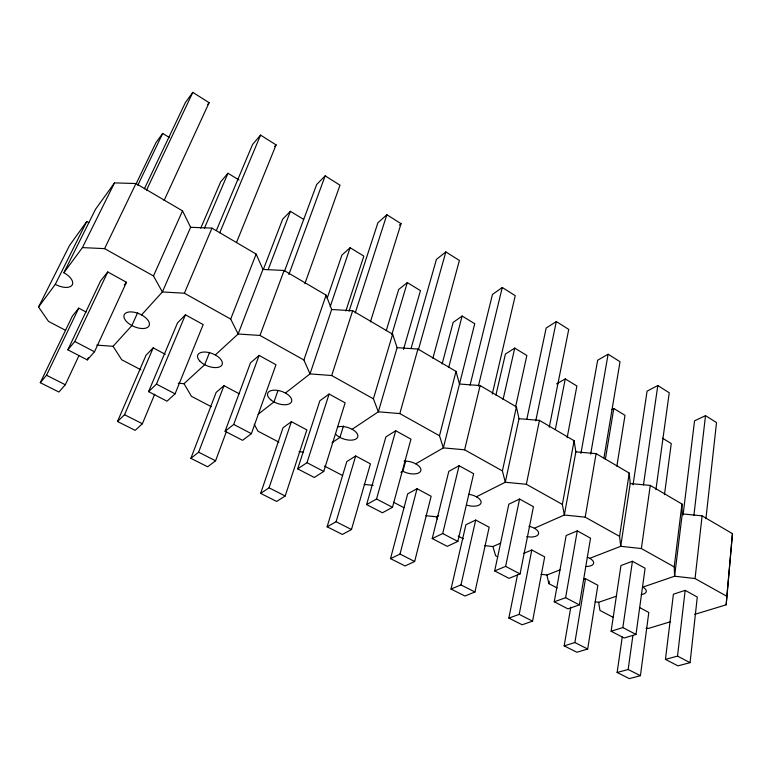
<?xml version="1.0" encoding="UTF-8"?>
<svg xmlns="http://www.w3.org/2000/svg" width="771" height="771" viewBox="0 0 771 771"><rect width="100%" height="100%" fill="white"/><g stroke="black" fill="none" stroke-linecap="round" stroke-linejoin="round"><path stroke-width="1.16" d="M694.71 614.371L726.166 604.821L732.45 533.667L702.102 515.857L682.248 513.862L681.959 504.032L650.271 485.431L630.215 483.533L629.232 473.086L596.108 453.637L575.86 451.845L574.106 440.723L539.449 420.378L519.008 418.701L516.425 406.866L480.131 385.558L459.487 384.016L455.998 371.391L417.94 349.051L397.113 347.654L392.622 334.19L352.675 310.742L331.675 309.499L326.094 295.129L284.104 270.486L262.93 269.426L256.145 254.073L211.967 228.139L190.63 227.281L182.525 210.859L135.975 183.537L114.484 182.891L95.517 209.298L63.868 272.732A14.225 7.132 25.6 0 1 71.992 285.26A14.225 7.132 25.6 0 1 55.281 284.364L38.55 307.012L48.515 321.391L65.583 330.345M732.45 533.667L726.166 604.821M690.064 662.665L697.292 597.043L685.168 590.355L673.401 594.219L665.45 659.388L677.931 665.855L690.064 662.665L677.516 656.111L665.45 659.388M705.918 518.758L716.519 422.575L705.523 415.636L694.555 420.831L683.058 515.067M726.465 596.089L695.057 578.549L702.102 515.857M677.516 656.111L685.168 590.355M693.89 515.51L705.523 415.636M641.212 594.586A11.151 4.799 9.7 0 0 642.792 587.136L674.606 576.207L674.211 566.897L681.959 504.032M682.248 513.862L674.606 576.207L695.057 578.549M622.255 636.942L617.128 672.485L629.319 678.615L640.412 675.695L648.816 612.473L639.93 607.731M664.467 494.664L671.262 443.537L662.443 438.169M635.988 634.437L645.096 568.256L632.422 561.278L620.954 565.529L611.114 631.237L624.173 638.002L635.988 634.437L622.852 627.575L611.114 631.237M655.919 489.624L669.247 392.767L657.798 385.548L647.081 391.148L633.039 484.853M617.128 672.485L628.163 669.498L632.895 635.477M674.211 566.897L641.376 548.557L650.271 485.431M622.852 627.575L632.422 561.278M643.457 484.882L657.798 385.548M630.215 483.533L620.713 546.302L589.767 558.339M641.376 548.557L620.713 546.302L619.566 536.365L629.232 473.086M570.791 607.182L564.17 645.876L576.881 652.266L587.675 649.018L597.853 585.266L585.497 578.674L583.396 579.445M616.867 466.166L624.992 415.328L613.793 408.505L611.817 409.536M579.378 604.888L590.528 538.177L577.277 530.862L566.155 535.546L554.253 601.785L567.928 608.868L579.378 604.888L565.615 597.708L554.253 601.785M603.963 457.858L620.029 361.734L608.107 354.217L597.66 360.24L580.92 453.406M564.17 645.876L574.877 642.542L585.497 578.674M605.331 459.4L613.793 408.505M619.566 536.365L585.199 517.168L596.108 453.637M565.615 597.708L577.277 530.862M590.663 454.148L608.107 354.217M575.86 451.845L564.333 515.009L534.361 528.251M585.199 517.168L564.333 515.009L562.358 504.407L574.106 440.723M557.202 588.013L548.875 583.647L549.309 581.286M517.447 575.156L508.85 618.091L522.14 624.77L532.578 621.137L544.683 556.884L531.788 549.993L523.663 553.414M567.148 437.716L576.891 386.001L565.249 378.908L556.595 383.891M508.85 618.091L519.201 614.371L531.788 549.993M555.351 429.505L565.249 378.908M520.059 573.923L533.445 506.692L519.567 499.049L508.831 504.186L494.693 570.925L509.014 578.346L520.059 573.923L505.631 566.386L494.693 570.925M549.251 427.279L568.738 329.4L556.305 321.565L546.167 328.041L526.795 419.443M562.358 504.407L526.352 484.284L539.449 420.378M505.631 566.386L519.567 499.049M535.749 420.87L556.305 321.565M519.008 418.701L505.275 482.241L476.411 496.775M474.965 591.993L489.171 527.239L475.697 520.049L465.906 524.733L451.025 589.044L464.923 596.022L474.965 591.993L460.971 584.919L451.025 589.044M515.577 406.895L526.853 355.489L514.739 348.106L505.419 354.053L495.907 395.128M526.352 484.284L505.275 482.241L502.403 470.908L516.425 406.866M460.971 584.919L475.697 520.049M503.058 399.551L514.739 348.106M457.829 541.435L473.654 473.722L459.111 465.703L448.809 471.351L432.223 538.572L447.247 546.35L457.829 541.435L442.689 533.532L432.223 538.572M492.255 394.068L515.24 295.669L502.268 287.496L492.467 294.455L470.059 385.249M442.689 533.532L459.111 465.703M478.386 386.126L502.268 287.496M502.403 470.908L464.624 449.801L480.131 385.558M414.663 561.49L431.143 496.264L417.053 488.737L407.686 493.864L390.512 558.638L405.064 565.953L414.663 561.49L400.004 554.079L390.512 558.638M464.624 449.801L443.344 447.874L439.499 435.75L455.998 371.391M400.004 554.079L417.053 488.737M448.789 367.131L462.128 316.033L474.753 323.724L443.344 447.874L415.733 463.824M442.13 363.941L453.146 322.423L462.128 316.033M392.478 507.318L410.953 439.152L395.696 430.738L385.895 436.926L366.63 504.591L382.416 512.773L392.478 507.318L376.556 499.01L366.63 504.591M432.868 358.313L459.391 260.463L445.84 251.915L436.425 259.413L411.097 348.376M400.862 472.411L402.876 471.245L405.671 460.952M439.499 435.75L399.821 413.584L417.94 349.051M376.556 499.01L395.696 430.738M418.393 349.822L445.84 251.915M351.48 529.523L370.437 463.853L355.691 455.969L346.786 461.588L327.126 526.795L342.372 534.457L351.48 529.523L336.108 521.745L327.126 526.795M403.493 349.388L420.465 290.628L407.3 282.6L398.684 289.462L386.252 330.692M397.113 347.654L378.339 411.81L352.135 429.283M336.108 521.745L355.691 455.969M391.851 334.489L407.3 282.6M399.821 413.584L378.339 411.81L373.405 398.829L392.622 334.19M343.5 425.91L339.953 437.417L332.002 442.718M323.753 471.447L345.138 402.857L329.111 394.02L319.859 400.804L297.673 468.874L314.279 477.471L323.753 471.447L306.993 462.696L297.673 468.874M370.408 321.883L401.045 223.667L386.869 214.733L377.886 222.8L349.032 311.301M306.993 462.696L329.111 394.02M355.219 312.978L386.869 214.733M285.405 393.046L310.019 373.896L331.694 375.525L352.675 310.742M285.193 495.994L306.858 429.9L291.399 421.65L283.024 427.789L260.656 493.401L276.644 501.439L285.193 495.994L269.06 487.831L260.656 493.401M345.851 310.983L363.845 256.097L350.111 247.722L341.9 255.095L327.174 298.281M331.675 309.499L310.019 373.896L303.899 359.99L259.972 335.452L238.133 333.997L215.292 354.968M269.06 487.831L291.399 421.65M330.229 306.617L350.111 247.722M303.899 359.99L326.094 295.129M277.945 390.598L273.965 401.942L258.131 414.258M251.385 433.668L275.97 364.722L259.114 355.421L250.488 362.852L225.093 431.278L242.576 440.337L251.385 433.668L233.719 424.445L225.093 431.278M304.882 283.67L340.001 185.185L325.179 175.836L316.659 184.52L284.528 271.113M233.719 424.445L259.114 355.421M288.884 274.495L325.179 175.836M239.183 393.769L223.976 385.654L216.188 392.352L190.861 458.34L207.659 466.783L215.581 460.779L226.433 431.49M259.972 335.452L284.104 270.486M190.861 458.34L198.629 452.201L223.976 385.654M268.144 269.705L290.388 211.312L303.707 219.436M262.93 269.426L238.133 333.997L230.693 319.088L184.385 293.221L162.373 291.958L141.546 314.915M263.364 269.436L282.629 219.234L290.388 211.312M230.693 319.088L256.145 254.073M209.567 352.405L204.701 364.693L184.009 383.688L178.236 383.226M175.075 393.836L203.178 324.581L185.425 314.79L177.503 322.924L148.591 391.649L167.028 401.199L175.075 393.836L156.446 384.112L148.591 391.649M236.456 242.586L276.095 144.9L260.559 135.098L252.58 144.447L216.391 230.471M156.446 384.112L185.425 314.79M219.725 232.775L260.559 135.098M165.216 354.275L153.188 347.856L146.047 355.18L117.5 421.486L135.166 430.363L142.384 423.751L154.711 394.183M184.385 293.221L211.967 228.139M117.5 421.486L124.545 414.721L153.188 347.856M204.382 228.341L227.985 173.263L238.981 179.971M200.73 228.197L220.718 181.763L227.985 173.263M190.63 227.281L162.373 291.958L153.487 275.96L104.586 248.638L82.43 247.597L63.868 272.732M153.487 275.96L182.525 210.859M137.681 312.573L131.899 325.555L113.077 346.295L96.809 345.129M94.505 351.778L126.473 282.282L107.757 271.961L100.616 280.866L67.838 349.812L87.316 359.903L94.505 351.778L74.816 341.495L67.838 349.812M164.078 200.556L209.114 102.668L192.817 92.385L185.435 102.456L144.331 188.905M87.316 359.903L88.308 357.754M86.15 312.062L78.767 308.121L72.358 316.12L40.285 382.695L58.885 392.034L65.323 384.758L78.979 355.556M74.816 341.495L107.757 271.961M146.471 190.235L192.817 92.385M40.285 382.695L46.52 375.246L78.767 308.121M137.787 185.291L162.691 133.45L169.553 137.633M104.586 248.638L135.975 183.537M136.139 183.768L155.983 142.587L162.691 133.45M82.43 247.597L114.484 182.891M55.281 284.364L86.728 221.537A13.705 7.479 27 0 0 88.838 222.607M38.55 307.012L69.563 245.419L86.728 221.537M207.746 104.461L209.114 102.668M124.276 284.904L126.473 282.282M274.621 146.567L276.095 144.9M399.388 225.113L401.045 223.667M425.852 515.693L436.579 516.83L438.689 515.77M484.66 545.617L492.929 546.543L500.62 543.15M541.059 574.308L546.909 575.002L560.016 569.904M595.183 601.852L598.662 602.286L616.665 596.099M670.558 621.715L648.334 628.461L646.031 628.172M299.013 451.71L303.572 452.143M364.134 484.429L373.174 485.335M46.52 375.246L65.323 384.758M124.545 414.721L142.384 423.751M198.629 452.201L215.581 460.779M519.201 614.371L532.578 621.137M574.877 642.542L587.675 649.018M628.163 669.498L640.412 675.695M140.91 369.82L121.712 359.758L113.077 346.295M211.244 406.683L191.43 396.304L184.009 383.688M278.9 442.149L257.909 431.143L254.237 424.252M324.562 466.079L342.575 475.524M393.518 502.22L403.956 507.694M458.109 536.076L463.41 538.852M497.719 556.835L495.618 555.737L492.929 546.543M613.388 617.465L599.954 610.42L598.662 602.286M331.694 375.525L373.405 398.829M436.579 516.83L437.35 519.008M546.909 575.002L548.875 583.647M337.679 426.97A12.278 6.11 16.9 0 1 355.171 431.355A12.278 6.11 16.9 0 1 352.742 440.029A12.278 6.11 16.9 0 1 335.674 434.14M587.309 557.231A11.314 5.04 10.7 0 1 593.651 563.081A11.314 5.04 10.7 0 1 586.211 566.512M528.945 526.246A11.498 5.301 11.9 0 1 538.582 533.705A11.498 5.301 11.9 0 1 526.689 536.597M468.807 494.317A11.719 5.57 13.4 0 1 481.065 502.788A11.719 5.57 13.4 0 1 466.513 505.044M404.014 461.106A11.97 5.84 15 0 1 418.605 465.8A11.97 5.84 15 0 1 417.766 473.327A11.97 5.84 15 0 1 402.876 471.245M126.511 321.546A13.599 6.9 23.4 0 0 148.466 326.653A13.599 6.9 23.4 0 0 135.031 312.428A13.599 6.9 23.4 0 0 126.511 321.546M199.679 360.915A13.078 6.65 21.1 0 0 221.161 365.926A13.078 6.65 21.1 0 0 209.008 352.578A13.078 6.65 21.1 0 0 199.679 360.915M271.276 400.207A12.644 6.38 18.9 0 0 291.438 401.951A12.644 6.38 18.9 0 0 276.22 390.242A12.644 6.38 18.9 0 0 271.276 400.207"/></g></svg>
